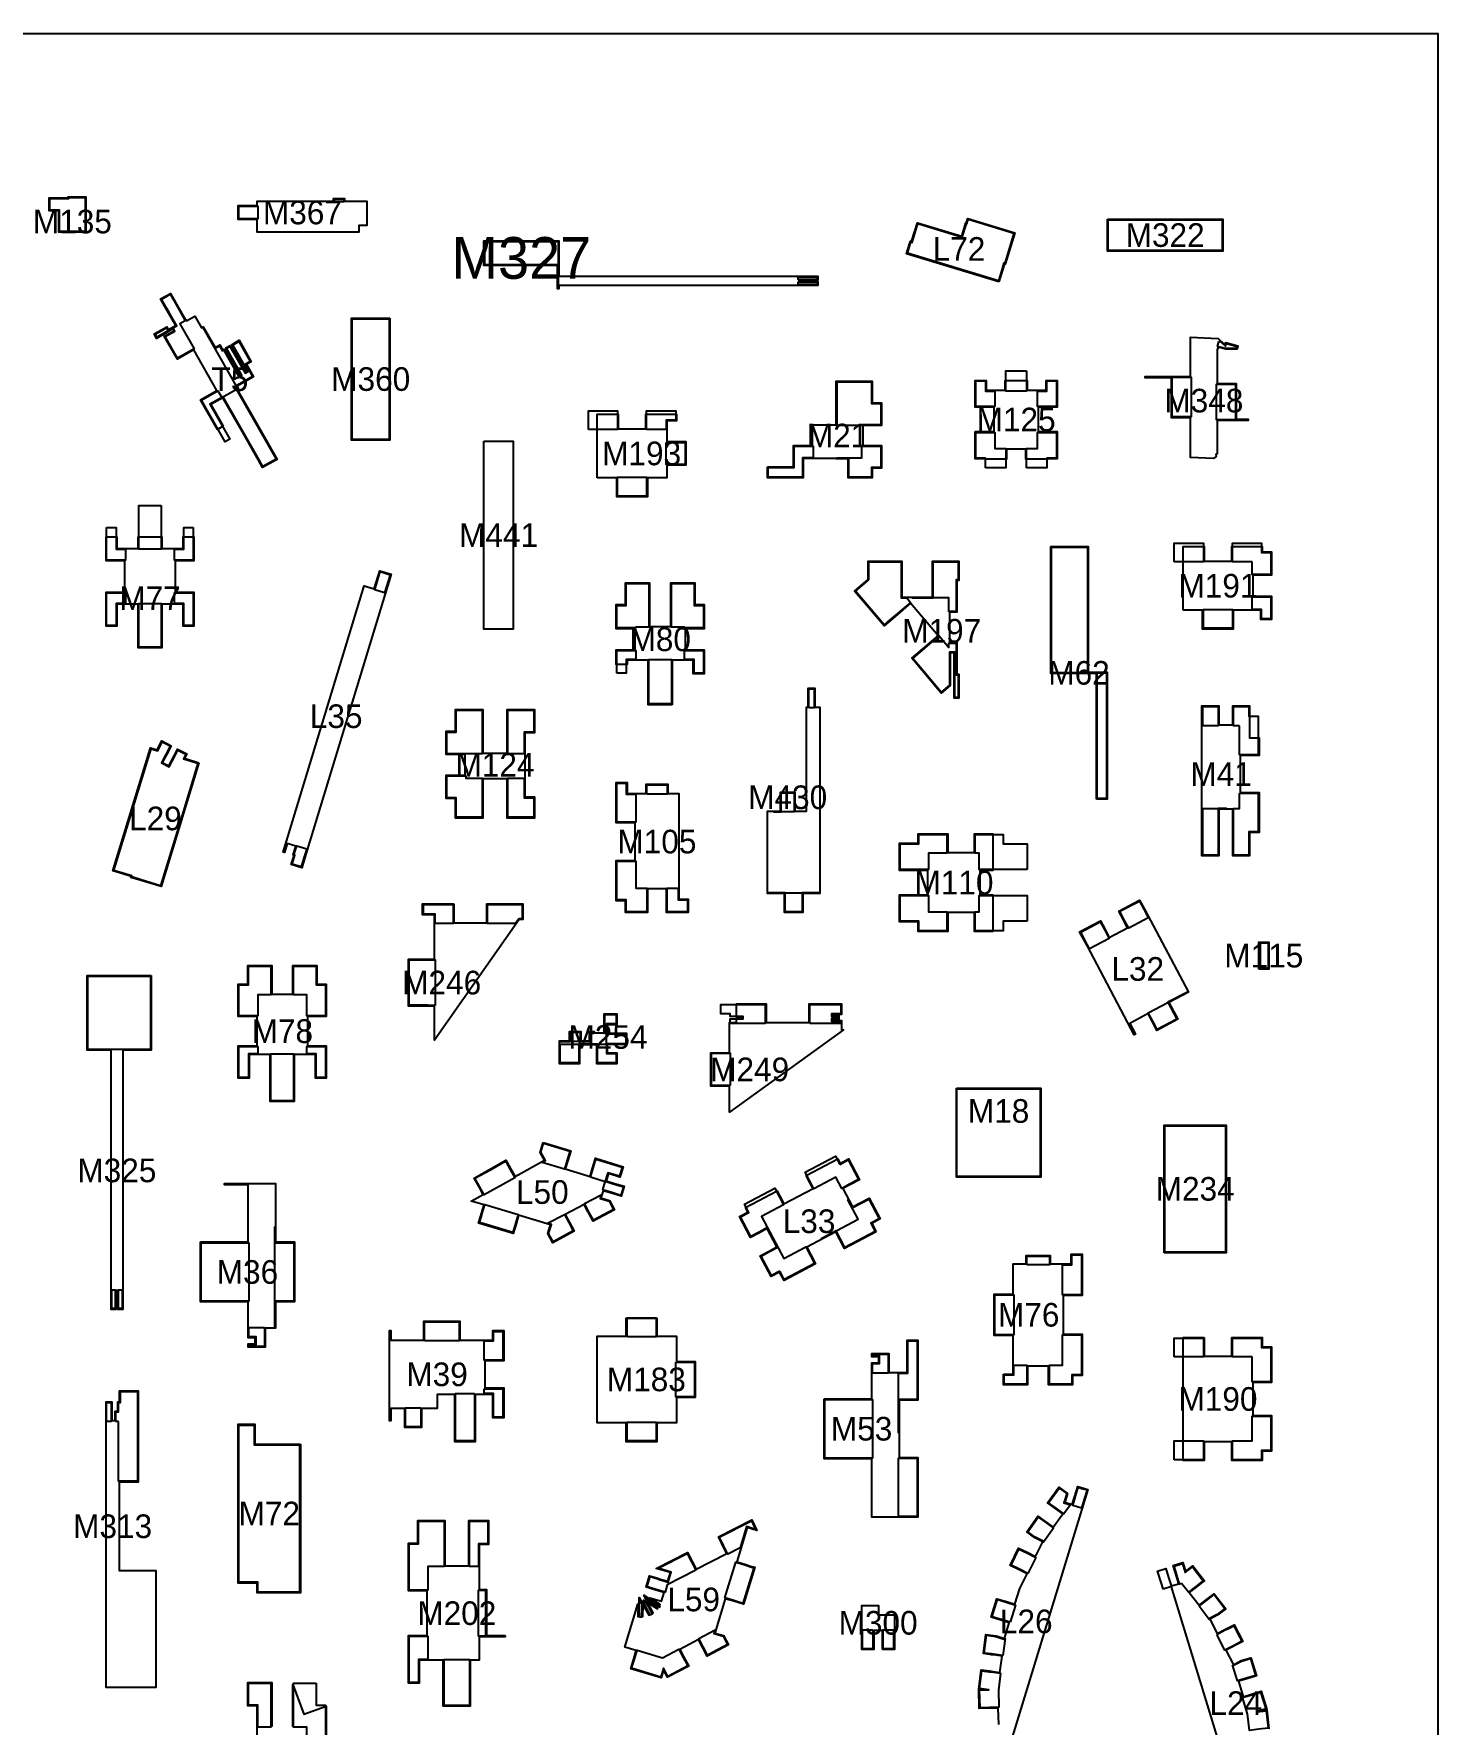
# Model space of a CAD drawing. Header units: millimetres. Extents: x 0 to 500, y 0 to 700.
# Drawn here: x 351.4 to 500, y 521.1 to 700 of the extents above; entities that cross this region are included whole.
import ezdxf
from ezdxf.enums import TextEntityAlignment as Align

# ---------------------------------------------------------------- set-up
doc = ezdxf.new("R2010")
doc.units = ezdxf.units.MM
for name, color, linetype in [('CORTE', 1, 'Continuous'), ('GRABADO', 5, 'Continuous'), ('HOJA', 8, 'Continuous')]:
    doc.layers.add(name, color=color, linetype=linetype)

msp = doc.modelspace()

# ---------------------------------------------------------------- linework, layer by layer
at = {"layer": 'CORTE'}
for points in [[(354, 681.27), (353, 681.27), (353, 682.64), (355, 682.64), (355, 682.75), (356.88, 682.75), (356.88, 679), (354, 679), (354, 681.27)], [(383.09, 682.28), (383.09, 682.58), (384.24, 682.58), (384.24, 682.28), (386.59, 682.28), (386.59, 679.73), (385.77, 679.73), (385.77, 679), (375, 679), (375, 680.34), (373, 680.34), (373, 681.84), (375, 681.84), (375, 682.28), (383.09, 682.28)], [(453.51, 673.74), (443.74, 676.72), (444.06, 677.75), (444.15, 678.05), (444.27, 678.02), (444.88, 680), (449.58, 678.57), (450.01, 679.99), (450.05, 679.97), (450.2, 680.47), (455.19, 678.95), (454.18, 675.63), (454.09, 675.66), (453.82, 674.77), (453.51, 673.74)], [(465, 680.39), (477.2, 680.39), (477.2, 677), (465, 677), (465, 680.39)], [(406.92, 677.08), (406.92, 677.08), (406.92, 674.36), (434.34, 674.36), (434.34, 673.93), (432.34, 673.93), (432.34, 673.8), (434.34, 673.8), (434.34, 673.38), (406.92, 673.38), (406.92, 673), (406.77, 673), (406.77, 675.49), (399, 675.49), (399, 678.09), (406.92, 678.09), (406.92, 677.08)], [(366.2, 668.57), (366.09, 668.76), (365.12, 668.21), (364.35, 667.77), (364.09, 668.23), (364.86, 668.67), (365.43, 668.99), (365.59, 668.69), (366.38, 669.13), (365.61, 670.47), (365.36, 670.91), (364.78, 671.94), (365.82, 672.53), (366.65, 671.06), (367.42, 669.73), (367.46, 669.75), (367.52, 669.63), (368.39, 670.13), (369.1, 668.89), (369.3, 669), (370.55, 666.81), (371.04, 667.09), (371.34, 666.57), (371.47, 666.64), (373.08, 663.81), (373.28, 663.92), (371.67, 666.75), (372.13, 667.02), (373.75, 664.19), (373.95, 664.3), (372.33, 667.13), (372.52, 667.24), (373.08, 667.56), (374.38, 665.29), (373.88, 665), (374.62, 663.7), (373.69, 663.17), (372.88, 662.71), (373.04, 662.44), (372.89, 662.36), (374.96, 658.72), (377.1, 654.96), (375.58, 654.09), (375.14, 654.87), (373.44, 657.86), (371.37, 661.49), (370.11, 660.77), (371.41, 658.47), (370.79, 658.12), (368.99, 661.27), (369.93, 661.8), (370.73, 662.26), (368.29, 666.55), (367.48, 666.09), (366.55, 665.56), (365.17, 667.99), (366.2, 668.57)], [(389.04, 669.92), (389.04, 657), (385, 657), (385, 669.92), (389.04, 669.92)], [(473.78, 663.73), (473.78, 667.89), (476.71, 667.75), (476.9, 667.58), (476.88, 667.5), (477.05, 667.45), (477.46, 667.08), (477.53, 667.32), (478.81, 666.98), (478.71, 666.61), (477.51, 666.61), (476.7, 666.82), (476.64, 666.61), (476.62, 666.61), (476.62, 666.52), (476.6, 666.44), (476.62, 666.43), (476.62, 662.99), (478.62, 662.99), (478.62, 659.23), (479.89, 659.23), (479.89, 659.08), (476.62, 659.08), (476.62, 655.53), (476.45, 655.48), (476.51, 655.27), (476.22, 655.05), (473.78, 655.17), (473.78, 659.37), (471.78, 659.37), (471.78, 663.58), (469, 663.58), (469, 663.73), (469.38, 663.73), (473.78, 663.73)], [(429, 654.17), (431.78, 654.17), (431.78, 656.43), (433.78, 656.43), (433.78, 658.63), (436.29, 658.63), (436.29, 663.25), (440.09, 663.25), (440.09, 660.94), (441.09, 660.94), (441.09, 658.54), (439.09, 658.54), (439.09, 656.43), (441.09, 656.43), (441.09, 654.02), (440.09, 654.02), (440.09, 653), (437.55, 653), (437.55, 655.02), (436.29, 655.02), (436.29, 655.04), (432.8, 655.04), (432.8, 653), (429, 653), (429, 654.17)], [(451, 657.9), (453, 657.9), (453, 660.47), (451, 660.47), (451, 663.31), (452.15, 663.31), (452.15, 662.27), (454.17, 662.27), (454.17, 663.31), (456.5, 663.31), (456.5, 662.27), (458.52, 662.27), (458.52, 663.31), (459.67, 663.31), (459.67, 660.47), (457.67, 660.47), (457.67, 657.9), (459.67, 657.9), (459.67, 655.02), (458.67, 655.02), (458.67, 655), (456.35, 655), (456.35, 656.04), (454.32, 656.04), (454.32, 655), (452, 655), (452, 655.02), (451, 655.02), (451, 657.9)], [(411, 653), (411, 659.74), (413.22, 659.74), (413.22, 658.18), (416.15, 658.18), (416.15, 659.74), (419.37, 659.74), (419.37, 659.03), (418.37, 659.03), (418.37, 656.84), (420.37, 656.84), (420.37, 654.34), (418.37, 654.34), (418.37, 653), (416.3, 653), (416.3, 651), (413.07, 651), (413.07, 653), (411, 653)], [(399, 656.88), (402.1, 656.88), (402.1, 637), (399, 637), (399, 656.88)], [(362.39, 639.62), (360.15, 639.62), (360.15, 637.31), (359, 637.31), (359, 640.92), (361, 640.92), (361, 644.23), (359, 644.23), (359, 646.78), (360.15, 646.78), (360.15, 645.53), (362.39, 645.53), (362.39, 646.78), (364.92, 646.78), (364.92, 645.53), (367.16, 645.53), (367.16, 646.78), (368.31, 646.78), (368.31, 644.23), (366.31, 644.23), (366.31, 640.92), (368.31, 640.92), (368.31, 637.31), (367.16, 637.31), (367.16, 639.62), (364.92, 639.62), (364.92, 635), (362.39, 635), (362.39, 639.62)], [(443.22, 642.28), (443.22, 642.28), (443.22, 640.38), (446.49, 640.38), (446.49, 642.21), (446.49, 644.19), (449.28, 644.19), (449.28, 642.13), (449.06, 642.13), (449.06, 638.79), (448.28, 638.79), (448.28, 635.59), (449.06, 635.59), (449.06, 632.24), (449.28, 632.24), (449.28, 629.69), (448.76, 629.69), (448.76, 634.5), (448.33, 634.5), (448.33, 631.02), (447.4, 630.23), (444.28, 633.91), (447.07, 636.28), (444.14, 639.73), (442.8, 638.59), (442.02, 637.92), (441.35, 637.36), (438.23, 641.03), (439.66, 642.24), (439.66, 644.19), (443.22, 644.19), (443.22, 642.28)], [(463.83, 619), (463.83, 632.29), (459, 632.29), (459, 645.74), (461.49, 645.74), (462.97, 645.74), (462.97, 632.44), (464.97, 632.44), (464.97, 619), (463.83, 619)], [(473, 639), (473, 645.74), (475.22, 645.74), (475.22, 644.18), (478.15, 644.18), (478.15, 645.74), (481.37, 645.74), (481.37, 645.18), (482.37, 645.18), (482.37, 642.69), (480.37, 642.69), (480.37, 640.49), (482.37, 640.49), (482.37, 638), (481.22, 638), (481.22, 639), (478.3, 639), (478.3, 637), (475.07, 637), (475.07, 639), (473, 639)], [(380.04, 612.84), (380.04, 612.84), (379.71, 611.74), (378.61, 612.08), (378.9, 613.04), (378.8, 613.07), (379.09, 614.02), (378.18, 614.3), (377.89, 613.34), (377.74, 613.39), (386.34, 641.58), (387.39, 641.26), (387.97, 643.17), (389.17, 642.8), (380.04, 612.84)], [(418.92, 629), (416.39, 629), (416.39, 633.71), (414.15, 633.71), (414.15, 633.26), (413, 633.26), (413, 634.8), (415, 634.8), (415, 637.04), (413, 637.04), (413, 639.59), (414, 639.59), (414, 641.9), (416.54, 641.9), (416.54, 637.27), (418.77, 637.27), (418.77, 641.9), (421.31, 641.9), (421.31, 639.59), (422.31, 639.59), (422.31, 637.04), (420.31, 637.04), (420.31, 634.8), (422.31, 634.8), (422.31, 632.26), (421.16, 632.26), (421.16, 633.71), (418.92, 633.71), (418.92, 629)], [(434.01, 629.68), (434.01, 628.75), (434.55, 628.75), (434.55, 609), (432.75, 609), (432.75, 608.08), (432.75, 607), (430.8, 607), (430.8, 608.08), (430.8, 609), (429, 609), (429, 617.74), (430.38, 617.74), (430.38, 618.67), (430.38, 619.74), (431.91, 619.74), (431.91, 618.67), (431.91, 617.74), (433.14, 617.74), (433.14, 628.75), (433.32, 628.75), (433.32, 629.68), (433.32, 630.75), (434.01, 630.75), (434.01, 629.68)], [(396, 619.08), (395, 619.08), (395, 621.54), (397, 621.54), (397, 623.71), (395, 623.71), (395, 626.18), (396, 626.18), (396, 628.49), (398.88, 628.49), (398.88, 623.87), (401.46, 623.87), (401.46, 628.49), (404.34, 628.49), (404.34, 626.03), (403.34, 626.03), (403.34, 619.23), (404.34, 619.23), (404.34, 617), (401.46, 617), (401.46, 621.15), (398.88, 621.15), (398.88, 617), (396, 617), (396, 619.08)], [(475, 616.85), (475, 616.85), (475, 628.87), (476.78, 628.87), (476.78, 626.85), (478.26, 626.85), (478.26, 628.87), (480.04, 628.87), (480.04, 625.5), (481.04, 625.5), (481.04, 623.63), (479.04, 623.63), (479.04, 619.7), (481.04, 619.7), (481.04, 615.47), (480.04, 615.47), (480.04, 613), (478.26, 613), (478.26, 615.47), (478.26, 615.47), (478.26, 617.94), (476.78, 617.94), (476.78, 615.54), (476.78, 613), (475, 613), (475, 616.85)], [(368.83, 622.86), (364.83, 609.74), (362.71, 610.39), (361.63, 610.72), (361.66, 610.82), (360.77, 611.09), (359.74, 611.4), (363.72, 624.43), (364.43, 624.22), (364.92, 625.16), (365.88, 624.66), (365.39, 623.7), (364.96, 622.88), (365.66, 622.52), (366.21, 623.59), (366.58, 624.3), (367.54, 623.8), (367.3, 623.33), (368.83, 622.86)], [(414, 608.25), (413, 608.25), (413, 612.52), (415, 612.52), (415, 616.5), (413, 616.5), (413, 620.77), (414.15, 620.77), (414.15, 619.61), (416.16, 619.61), (416.16, 620.59), (418.47, 620.59), (418.47, 619.61), (419.63, 619.61), (419.63, 608.4), (420.63, 608.4), (420.63, 607), (418.32, 607), (418.32, 609.51), (416.31, 609.51), (416.31, 607), (414, 607), (414, 608.25)], [(450.91, 607), (448.09, 607), (448.09, 605), (444.96, 605), (444.96, 606), (443, 606), (443, 608.88), (445.99, 608.88), (445.99, 611.46), (443, 611.46), (443, 614.34), (444.96, 614.34), (444.96, 615.34), (448.09, 615.34), (448.09, 613.34), (450.91, 613.34), (450.91, 615.34), (452.87, 615.34), (452.87, 611.46), (451.5, 611.46), (451.5, 608.88), (452.87, 608.88), (452.87, 605), (450.91, 605), (450.91, 607)], [(462.83, 603.51), (462.83, 603.51), (462.05, 604.97), (464.26, 606.13), (464.74, 605.22), (464.74, 605.22), (465.19, 604.36), (467.13, 605.39), (466.7, 606.21), (466.45, 606.67), (466.2, 607.16), (468.4, 608.32), (468.91, 607.37), (473.57, 598.56), (471.49, 597.47), (472.43, 595.7), (470.22, 594.53), (469.75, 595.42), (469.75, 595.42), (469.29, 596.3), (467.35, 595.27), (467.96, 594.12), (467.82, 594.05), (462.83, 603.51)], [(395.81, 607.92), (395.81, 605.92), (399.32, 605.92), (399.32, 607.92), (403.13, 607.92), (403.13, 606.27), (402.74, 606.27), (393.77, 593.49), (393.77, 597.08), (393, 597.08), (393, 597.1), (391, 597.1), (391, 602.07), (393.77, 602.07), (393.77, 606.77), (393.07, 606.77), (392.51, 606.77), (392.51, 607.92), (395.81, 607.92)], [(481, 601), (481, 603.88), (482.09, 603.88), (482.09, 601), (481, 601)], [(376.39, 591.96), (374.15, 591.96), (374.15, 589.48), (373, 589.48), (373, 592.89), (375, 592.89), (375, 596), (373, 596), (373, 599.42), (374, 599.42), (374, 601.38), (376.54, 601.38), (376.54, 598.37), (378.77, 598.37), (378.77, 601.38), (381.31, 601.38), (381.31, 599.42), (382.31, 599.42), (382.31, 596), (380.31, 596), (380.31, 592.89), (382.31, 592.89), (382.31, 589.48), (381.16, 589.48), (381.16, 591.96), (378.92, 591.96), (378.92, 587), (376.39, 587), (376.39, 591.96)], [(363.78, 600.34), (363.78, 592.42), (360.78, 592.42), (360.78, 566.65), (360.78, 566.65), (360.78, 565), (360.26, 565), (360.26, 567), (360.05, 567), (360.05, 565), (359.53, 565), (359.53, 592.42), (357, 592.42), (357, 600.34), (363.78, 600.34)], [(407, 592.65), (407, 592.65), (407, 593.42), (408.06, 593.42), (408.06, 594.42), (409.26, 594.42), (409.26, 594.35), (409.26, 593.42), (410.17, 593.42), (410.17, 594.42), (410.68, 594.42), (410.68, 594.28), (411.72, 594.28), (411.72, 596.28), (413.06, 596.28), (413.06, 595.13), (412.03, 595.13), (412.03, 594.24), (414.09, 594.24), (414.09, 593.04), (412.03, 593.04), (412.03, 592.15), (413.06, 592.15), (413.06, 591), (410.94, 591), (410.94, 592.08), (410.94, 593), (409.12, 593), (409.12, 592.08), (409.12, 591), (407, 591), (407, 592.65)], [(425, 588.62), (423, 588.62), (423, 592.17), (425, 592.17), (425, 595.35), (425.74, 595.35), (425.74, 595.83), (426.36, 595.83), (426.36, 595.94), (425.74, 595.94), (425.74, 597.35), (428.86, 597.35), (428.86, 595.35), (433.42, 595.35), (433.42, 597.35), (436.86, 597.35), (436.86, 596.2), (435.86, 596.2), (435.86, 596.09), (436.58, 596.09), (436.58, 595.68), (435.86, 595.68), (435.86, 595.57), (436.86, 595.57), (436.86, 594.57), (437.05, 594.57), (425, 585.87), (425, 588.62)], [(449, 588.4), (457.94, 588.4), (457.94, 583.59), (457.94, 583.59), (457.94, 579), (449, 579), (449, 588.4)], [(471, 571), (471, 584.51), (477.57, 584.51), (477.57, 571), (471, 571)], [(405.27, 582.68), (408.19, 581.79), (407.87, 580.76), (407.6, 579.88), (410.23, 579.08), (410.5, 579.96), (410.81, 580.99), (413.73, 580.1), (413.39, 579), (412.17, 579.38), (411.94, 578.61), (412.82, 578.34), (413.85, 578.03), (413.53, 576.97), (412.5, 577.29), (411.62, 577.56), (411.38, 576.79), (412.3, 576.51), (412.82, 575.54), (410.55, 574.33), (410.11, 575.17), (410.05, 575.28), (409.61, 576.1), (407.61, 575.03), (408.05, 574.21), (408.55, 573.27), (406.29, 572.06), (405.77, 573.03), (406.04, 573.95), (402.67, 574.96), (402.4, 574.07), (402.1, 573.04), (398.44, 574.13), (398.67, 574.9), (398.74, 575.16), (399.01, 576.05), (397.66, 576.45), (398.93, 577.16), (398.48, 577.97), (397.95, 578.9), (401.33, 580.79), (401.42, 580.62), (401.85, 579.85), (402.3, 579.05), (405.42, 580.79), (404.95, 581.62), (405.27, 582.68)], [(440.53, 573.22), (437.18, 571.45), (436.68, 572.4), (436.25, 573.22), (433.17, 571.59), (433.6, 570.77), (434.11, 569.82), (430.76, 568.05), (430.3, 568.94), (429.41, 568.47), (428.25, 570.68), (429.2, 571.18), (430.01, 571.61), (428.99, 573.55), (428.17, 573.12), (427.22, 572.62), (426.05, 574.82), (426.94, 575.29), (426.68, 575.78), (430.02, 577.55), (430.32, 576.99), (430.75, 576.17), (433.83, 577.8), (433.39, 578.62), (433.1, 579.17), (436.44, 580.94), (436.7, 580.45), (437.58, 580.92), (438.75, 578.71), (437.8, 578.21), (436.98, 577.78), (438.01, 575.84), (438.83, 576.27), (439.78, 576.77), (440.94, 574.57), (440.06, 574.1), (440.53, 573.22)], [(369, 572.14), (374.05, 572.14), (374.05, 578.18), (371.55, 578.18), (371.55, 578.33), (376.94, 578.33), (376.94, 572.14), (378.94, 572.14), (378.94, 565.79), (377.87, 565.79), (376.94, 565.79), (376.94, 563), (375.85, 563), (375.85, 561), (374.05, 561), (374.05, 561.35), (374.8, 561.35), (374.8, 562), (374.05, 562), (374.05, 565.79), (369, 565.79), (369, 572.14)], [(454, 558.15), (455, 558.15), (455, 562.24), (453, 562.24), (453, 566.62), (455, 566.62), (455, 569.81), (456.39, 569.81), (456.39, 570.72), (458.92, 570.72), (458.92, 569.81), (461.16, 569.81), (461.16, 570.86), (462.31, 570.86), (462.31, 566.47), (460.31, 566.47), (460.31, 562.39), (462.31, 562.39), (462.31, 558), (461.31, 558), (461.31, 557), (458.77, 557), (458.77, 559), (456.54, 559), (456.54, 557), (454, 557), (454, 558.15)], [(395.91, 556.01), (394.04, 556.01), (394.04, 554.52), (392.41, 554.52), (392.41, 552.49), (390.63, 552.49), (390.63, 554.52), (389.15, 554.52), (389.15, 553.21), (389, 553.21), (389, 562.75), (389.15, 562.75), (389.15, 561.74), (392.65, 561.74), (392.65, 563.75), (396.44, 563.75), (396.44, 561.74), (399.94, 561.74), (399.94, 562.75), (401.09, 562.75), (401.09, 559.57), (399.09, 559.57), (399.09, 556.69), (401.09, 556.69), (401.09, 553.51), (399.94, 553.51), (399.94, 556.01), (398.07, 556.01), (398.07, 551), (395.91, 551), (395.91, 556.01)], [(414.07, 553), (411, 553), (411, 562.17), (414.07, 562.17), (414.07, 564.06), (417.3, 564.06), (417.3, 562.17), (419.37, 562.17), (419.37, 559.5), (421.37, 559.5), (421.37, 555.67), (419.37, 555.67), (419.37, 553), (417.3, 553), (417.3, 551), (414.07, 551), (414.07, 553)], [(475.22, 562.04), (475.22, 560.04), (478.15, 560.04), (478.15, 562.04), (481.37, 562.04), (481.37, 561.04), (482.37, 561.04), (482.37, 557.26), (480.37, 557.26), (480.37, 553.78), (482.37, 553.78), (482.37, 550), (481.37, 550), (481.37, 549), (478.15, 549), (478.15, 551), (475.22, 551), (475.22, 549), (473, 549), (473, 562.04), (475.22, 562.04)], [(435, 555.54), (440.05, 555.54), (440.05, 559.33), (440.8, 559.33), (440.8, 559.98), (440.05, 559.98), (440.05, 560.33), (441.85, 560.33), (441.85, 558.33), (443.79, 558.33), (443.79, 561.73), (444.94, 561.73), (444.94, 555.39), (443.87, 555.39), (442.94, 555.39), (442.94, 549.34), (443.87, 549.34), (444.3, 549.34), (444.94, 549.34), (444.94, 543), (443.37, 543), (440.05, 543), (440.05, 549.19), (435, 549.19), (435, 555.54)], [(359, 553.58), (359, 553.58), (359, 555.23), (359.63, 555.23), (359.63, 553.23), (359.96, 553.23), (359.96, 554.23), (360.24, 554.23), (360.24, 555.23), (360.44, 555.23), (360.44, 556.39), (362.4, 556.39), (362.4, 546.73), (360.4, 546.73), (360.4, 537.37), (364.27, 537.37), (364.27, 525), (359, 525), (359, 553.58)], [(379.57, 550.75), (379.57, 535), (375, 535), (375, 536.04), (373, 536.04), (373, 552.84), (374.74, 552.84), (374.74, 550.75), (379.57, 550.75)], [(401.26, 530.48), (401.26, 530.33), (398.48, 530.33), (398.48, 527.89), (397.55, 527.89), (397.55, 523), (394.7, 523), (394.7, 527.89), (392.15, 527.89), (392.15, 525.44), (391, 525.44), (391, 530.48), (393, 530.48), (393, 535.22), (391, 535.22), (391, 540.26), (392, 540.26), (392, 542.65), (394.85, 542.65), (394.85, 537.87), (397.4, 537.87), (397.4, 542.65), (399.48, 542.65), (399.48, 540.11), (398.48, 540.11), (398.48, 535.37), (399.26, 535.37), (399.26, 530.48), (401.26, 530.48)], [(427.22, 537.84), (427.66, 537.71), (426.46, 533.79), (425.44, 534.11), (424.55, 534.38), (423.45, 530.75), (424.36, 530.47), (424.88, 529.49), (422.64, 528.3), (422.14, 529.25), (421.7, 530.06), (419.73, 529.01), (420.17, 528.2), (420.67, 527.25), (418.44, 526.06), (418.02, 526.85), (417.76, 525.99), (414.54, 526.97), (414.85, 528), (415.12, 528.89), (413.9, 529.26), (415.29, 533.82), (415.34, 533.81), (415.3, 532.51), (415.38, 532.51), (415.41, 533.44), (415.44, 534.5), (415.8, 533.84), (415.78, 533.42), (415.75, 532.5), (415.83, 532.5), (415.87, 533.7), (416.44, 532.64), (416.51, 532.67), (416.07, 533.49), (415.88, 533.85), (415.89, 534.23), (416.21, 534.03), (416.4, 533.67), (416.84, 532.85), (416.91, 532.89), (416.34, 533.95), (417.36, 533.31), (417.4, 533.38), (416.62, 533.87), (416.27, 534.09), (415.91, 534.75), (416.82, 534.19), (417.6, 533.7), (417.64, 533.76), (416.55, 534.45), (416.57, 534.49), (417.8, 534.12), (418.08, 535.03), (417.2, 535.3), (416.51, 535.51), (416.17, 535.61), (416.53, 536.81), (417.42, 536.54), (417.56, 536.5), (418.45, 536.23), (418.73, 537.14), (417.24, 537.59), (420.56, 539.28), (421.04, 538.32), (421.46, 537.49), (424.72, 539.15), (424.3, 539.97), (424.13, 540.31), (423.81, 540.93), (427.34, 542.72), (427.9, 541.6), (426.85, 541.92), (425.75, 538.29), (426.63, 538.02), (427.22, 537.84)], [(441.19, 529), (441.19, 531), (440.25, 531), (440.25, 529), (439, 529), (439, 530.58), (439, 533.67), (440.77, 533.67), (440.77, 532.67), (442.44, 532.67), (442.44, 529), (441.19, 529)]]:
    msp.add_lwpolyline(points, close=True, dxfattribs=at)
for points in [[(453.49, 521.07), (453.43, 522.81), (452.51, 522.78), (451.43, 522.75), (451.37, 524.79), (451.53, 524.8), (451.37, 524.82), (451.64, 526.84), (452.5, 526.73), (452.7, 526.7), (453.62, 526.58), (453.85, 528.3), (452.93, 528.43), (452.72, 528.45), (451.86, 528.57), (452.13, 530.59), (453.2, 530.45), (454.1, 530.18), (454.6, 531.84), (453.72, 532.11), (452.69, 532.43), (453.29, 534.38), (454.31, 534.07), (455.2, 533.8), (455.71, 535.46), (456.48, 537.02), (455.65, 537.43), (455.5, 537.5), (454.69, 537.91), (455.59, 539.74), (456.56, 539.26), (457.38, 538.85), (458.16, 540.41), (457.32, 540.83), (456.45, 541.46), (457.64, 543.11), (458.51, 542.49), (459.26, 541.95), (460.28, 543.36), (459.53, 543.9), (458.66, 544.53), (459.85, 546.18), (460.77, 545.53), (460.48, 544.59), (461.27, 544.35), (461.54, 545.23), (461.54, 545.24), (461.85, 546.26), (462.9, 545.94), (454.8, 519.38)], [(479.66, 509.74), (471.74, 535.73), (472.54, 535.97), (472.27, 536.86), (472.16, 537.22), (471.95, 537.89), (472.97, 538.2), (473.26, 537.27), (474.02, 537.86), (475.25, 536.27), (475.07, 536.13), (474.39, 535.61), (473.66, 535.05), (474.7, 533.69), (475.44, 534.26), (476.29, 534.91), (477.52, 533.32), (476.66, 532.66), (475.83, 532.23), (476.61, 530.71), (477.43, 531.13), (477.71, 531.27), (478.39, 531.63), (479.31, 529.84), (477.53, 528.92), (478.32, 527.4), (479.14, 527.83), (480.18, 528.14), (480.77, 526.22), (479.74, 525.91), (478.85, 525.64), (479.35, 524), (480.24, 524.27), (481.26, 524.58), (481.85, 522.66), (481.62, 522.59), (481.86, 522.62), (482.09, 520.62)], [(375, 518.18), (375, 523.04), (374, 523.04), (374, 525.5), (376.54, 525.5), (376.54, 520.87)], [(378.77, 520.87), (378.77, 525.3), (378.79, 525.31), (379.94, 522.15), (382.31, 523), (382.31, 518.03)]]:
    msp.add_lwpolyline(points, dxfattribs=at)
at = {"layer": 'GRABADO'}
for points in [[(354.07, 679.08), (354.07, 681.34), (353.07, 681.34), (353.07, 681.69), (353.07, 682.56), (355.07, 682.56), (355.07, 682.68), (356.81, 682.68), (356.81, 681.34), (356.81, 679.08), (354.07, 679.08)], [(373.07, 681.76), (374.07, 681.76), (375.07, 681.76), (375.07, 680.42), (374.07, 680.42), (373.07, 680.42), (373.07, 681.76)], [(383.17, 682.21), (383.17, 682.51), (384.17, 682.51), (384.17, 682.21), (383.17, 682.21)], [(451.52, 679.99), (455.09, 678.9), (454.13, 675.72), (454.04, 675.75), (453.75, 674.79), (453.46, 673.84), (443.84, 676.77), (444.13, 677.73), (444.2, 677.96), (444.32, 677.92), (444.93, 679.91), (449.63, 678.47), (450.06, 679.89), (450.1, 679.88), (450.25, 680.37), (451.52, 679.99)], [(465.07, 677.08), (465.07, 678.08), (465.07, 678.32), (465.07, 679.08), (465.07, 679.32), (465.07, 680.32), (477.13, 680.32), (477.13, 679.32), (477.13, 679.08), (477.13, 678.32), (477.13, 678.08), (477.13, 677.08), (465.07, 677.08)], [(406.84, 678.01), (406.84, 677.18), (406.84, 677), (406.84, 677), (406.84, 674.28), (406.84, 673.45), (406.84, 673.08), (406.84, 673.08), (406.84, 673.08), (406.84, 675.56), (399.08, 675.56), (399.08, 678.01), (406.84, 678.01)], [(432.26, 674.28), (432.76, 674.28), (433.26, 674.28), (434.26, 674.28), (434.26, 674.01), (433.26, 674.01), (432.26, 674.01), (432.26, 674.28)], [(433.26, 673.45), (432.76, 673.45), (432.26, 673.45), (432.26, 673.73), (433.26, 673.73), (434.26, 673.73), (434.26, 673.45), (433.26, 673.45)], [(365.35, 672.18), (365.79, 672.43), (366.59, 671.03), (367.39, 669.62), (366.81, 669.29), (368.32, 666.65), (367.45, 666.15), (366.58, 665.66), (365.27, 667.96), (366.3, 668.54), (366.12, 668.87), (365.09, 668.28), (364.38, 667.88), (364.19, 668.2), (364.9, 668.6), (365.4, 668.88), (365.57, 668.59), (366.48, 669.1), (365.68, 670.51), (365.43, 670.94), (364.88, 671.91), (365.35, 672.18)], [(386.57, 657.08), (386.07, 657.08), (385.07, 657.08), (385.07, 669.84), (386.07, 669.84), (386.96, 669.84), (387.07, 669.84), (387.96, 669.84), (388.96, 669.84), (388.96, 657.08), (387.96, 657.08), (387.46, 657.08), (387.07, 657.08), (386.96, 657.08), (386.57, 657.08)], [(372.11, 657.1), (371.62, 656.82), (369.1, 661.24), (369.97, 661.73), (370.83, 662.23), (371.25, 661.51), (372.94, 662.47), (369.27, 668.9), (370.52, 666.71), (371.02, 666.99), (371.32, 666.46), (371.44, 666.54), (373.05, 663.7), (373.39, 663.89), (371.77, 666.73), (372.11, 666.91), (373.72, 664.08), (374.05, 664.27), (372.44, 667.1), (372.56, 667.17), (373.05, 667.45), (374.27, 665.31), (373.78, 665.03), (373.78, 665.03), (374.52, 663.73), (373.65, 663.23), (372.78, 662.74), (372.94, 662.47), (372.79, 662.38), (374.89, 658.69), (377, 654.99), (375.61, 654.19), (375.2, 654.91), (373.5, 657.89), (371.39, 661.59), (370, 660.8), (372.11, 657.1), (372.11, 657.1), (372.11, 657.1)], [(476.79, 667.44), (477.01, 667.39), (477.5, 666.94), (477.58, 667.23), (478.72, 666.92), (478.66, 666.68), (477.52, 666.68), (476.65, 666.91), (476.79, 667.44)], [(456.42, 664.34), (456.42, 663.27), (456.42, 662.19), (454.25, 662.19), (454.25, 663.27), (454.25, 664.34), (456.42, 664.34)], [(440.01, 663.18), (440.01, 660.87), (441.01, 660.87), (441.01, 658.61), (440.01, 658.61), (439.01, 658.61), (439.01, 658.56), (436.37, 658.56), (436.37, 660.87), (436.37, 663.18), (440.01, 663.18)], [(451.07, 663.27), (452.07, 663.27), (452.07, 662.19), (453.07, 662.19), (453.07, 660.54), (452.07, 660.54), (451.07, 660.54), (451.07, 663.27)], [(459.59, 663.27), (459.59, 660.54), (458.59, 660.54), (457.59, 660.54), (457.59, 662.19), (458.59, 662.19), (458.59, 663.27), (459.59, 663.27)], [(471.86, 663.65), (473.86, 663.65), (473.86, 659.45), (471.86, 659.45), (471.86, 663.65)], [(478.54, 659.15), (476.54, 659.15), (476.54, 662.92), (478.54, 662.92), (478.54, 659.15)], [(410.07, 658.11), (410.07, 658.61), (410.07, 659.11), (410.07, 660.11), (413.15, 660.11), (413.15, 659.11), (413.15, 658.11), (410.07, 658.11)], [(416.22, 658.11), (416.22, 659.11), (416.22, 660.11), (419.3, 660.11), (419.3, 659.11), (418.3, 659.11), (418.3, 658.11), (416.22, 658.11)], [(418.3, 656.76), (419.3, 656.76), (420.3, 656.76), (420.3, 654.42), (419.3, 654.42), (418.3, 654.42), (418.3, 656.76)], [(452.07, 654.08), (452.07, 655.1), (451.07, 655.1), (451.07, 657.82), (452.07, 657.82), (453.07, 657.82), (453.07, 656.12), (454.25, 656.12), (454.25, 655.1), (454.25, 654.08), (452.07, 654.08)], [(456.42, 654.08), (456.42, 655.1), (456.42, 656.12), (457.59, 656.12), (457.59, 657.82), (458.59, 657.82), (459.59, 657.82), (459.59, 655.1), (458.59, 655.1), (458.59, 654.08), (456.42, 654.08)], [(429.07, 653.08), (429.07, 654.09), (431.85, 654.09), (431.85, 655.11), (431.85, 656.35), (433.85, 656.35), (433.85, 655.11), (432.72, 655.11), (432.72, 654.09), (432.72, 653.08), (429.07, 653.08)], [(437.63, 653.08), (437.63, 655.09), (436.37, 655.09), (436.37, 655.11), (439.01, 655.11), (439.01, 656.35), (440.01, 656.35), (441.01, 656.35), (441.01, 654.09), (440.01, 654.09), (440.01, 653.09), (440.01, 653.08), (437.63, 653.08)], [(413.15, 651.08), (413.15, 652.08), (413.15, 653.08), (416.22, 653.08), (416.22, 652.08), (416.22, 651.08), (413.15, 651.08)], [(364.85, 650.07), (364.85, 647.76), (364.85, 645.45), (362.46, 645.45), (362.46, 647.76), (362.46, 650.07), (364.85, 650.07)], [(359.07, 647.76), (360.07, 647.76), (360.07, 645.45), (361.07, 645.45), (361.07, 644.3), (360.07, 644.3), (359.07, 644.3), (359.07, 647.76)], [(368.24, 647.76), (368.24, 644.3), (367.24, 644.3), (366.24, 644.3), (366.24, 645.45), (367.24, 645.45), (367.24, 647.76), (368.24, 647.76)], [(472.07, 644.11), (472.07, 644.61), (472.07, 645.11), (472.07, 646.11), (475.15, 646.11), (475.15, 645.11), (475.15, 644.11), (472.07, 644.11)], [(480.3, 644.11), (478.22, 644.11), (478.22, 645.11), (478.22, 646.11), (481.3, 646.11), (481.3, 645.11), (482.3, 645.11), (482.3, 642.76), (481.3, 642.76), (480.3, 642.76), (480.3, 644.11)], [(439.73, 642.21), (439.73, 644.12), (443.15, 644.12), (443.15, 642.21), (443.15, 642.21), (443.15, 640.3), (443.75, 640.3), (444.15, 639.83), (442.76, 638.65), (441.97, 637.98), (441.36, 637.46), (438.33, 641.02), (439.73, 642.21)], [(446.56, 644.12), (449.21, 644.12), (449.21, 642.21), (448.98, 642.21), (448.98, 638.86), (448.21, 638.86), (448.21, 640.3), (444.33, 640.3), (446.56, 640.3), (446.56, 642.21), (446.56, 644.12), (446.56, 644.12)], [(464.89, 619.08), (463.9, 619.08), (463.9, 632.37), (461.49, 632.37), (459.07, 632.37), (459.07, 645.66), (461.49, 645.66), (462.89, 645.66), (462.89, 632.37), (463.89, 632.37), (464.89, 632.37), (464.89, 619.08)], [(389.08, 642.75), (388.49, 640.84), (387.44, 641.16), (388.02, 643.08), (389.08, 642.75)], [(359.07, 637.39), (359.07, 640.85), (360.07, 640.85), (361.07, 640.85), (361.07, 639.7), (360.07, 639.7), (360.07, 637.39), (359.07, 637.39)], [(368.24, 637.39), (367.24, 637.39), (367.24, 639.7), (366.24, 639.7), (366.24, 640.85), (367.24, 640.85), (368.24, 640.85), (368.24, 637.39)], [(413.07, 639.51), (414.07, 639.51), (414.07, 641.82), (416.46, 641.82), (416.46, 639.51), (416.46, 637.2), (415.07, 637.2), (415.07, 637.12), (414.07, 637.12), (413.07, 637.12), (413.07, 639.51)], [(421.24, 641.82), (421.24, 639.51), (422.24, 639.51), (422.24, 637.12), (421.24, 637.12), (420.24, 637.12), (420.24, 637.2), (418.85, 637.2), (418.85, 639.51), (418.85, 641.82), (421.24, 641.82)], [(362.46, 635.08), (362.46, 637.39), (362.46, 639.7), (364.85, 639.7), (364.85, 637.39), (364.85, 635.08), (362.46, 635.08)], [(475.15, 637.08), (475.15, 638.08), (475.15, 639.08), (478.22, 639.08), (478.22, 638.08), (478.22, 637.08), (475.15, 637.08)], [(480.3, 640.42), (481.3, 640.42), (482.3, 640.42), (482.3, 638.08), (481.3, 638.08), (481.3, 639.08), (480.3, 639.08), (480.3, 640.42)], [(448.83, 629.76), (448.83, 631.54), (448.83, 634.57), (448.26, 634.57), (448.26, 631.05), (447.41, 630.33), (444.38, 633.9), (447.18, 636.27), (448.21, 635.05), (448.21, 635.51), (448.98, 635.51), (448.98, 632.17), (449.21, 632.17), (449.21, 629.76), (448.83, 629.76)], [(413.07, 632.34), (413.07, 634.73), (414.07, 634.73), (415.07, 634.73), (415.07, 633.78), (414.07, 633.78), (414.07, 633.37), (414.07, 633.34), (414.07, 632.34), (413.07, 632.34)], [(416.46, 629.08), (416.46, 631.34), (416.46, 631.34), (416.46, 632.34), (416.46, 633.34), (416.46, 633.37), (416.46, 633.78), (418.85, 633.78), (418.85, 633.37), (418.85, 633.34), (418.85, 632.34), (418.85, 631.34), (418.85, 631.34), (418.85, 629.08), (416.46, 629.08)], [(422.24, 632.34), (421.24, 632.34), (421.24, 633.34), (421.24, 633.37), (421.24, 633.78), (420.24, 633.78), (420.24, 634.73), (421.24, 634.73), (422.24, 634.73), (422.24, 632.34)], [(433.39, 628.68), (433.39, 629.68), (433.39, 630.68), (433.94, 630.68), (433.94, 629.68), (433.94, 628.68), (433.39, 628.68)], [(395.07, 626.1), (396.07, 626.1), (396.07, 628.42), (398.81, 628.42), (398.81, 626.1), (398.81, 623.79), (397.07, 623.79), (397.07, 623.79), (396.07, 623.79), (395.07, 623.79), (395.07, 626.1)], [(404.27, 628.42), (404.27, 626.1), (403.27, 626.1), (403.27, 623.79), (401.54, 623.79), (401.54, 626.1), (401.54, 628.42), (404.27, 628.42)], [(475.08, 626.77), (475.08, 627.28), (475.08, 627.78), (475.08, 628.79), (476.7, 628.79), (476.7, 627.78), (476.7, 626.77), (475.08, 626.77)], [(478.96, 626.77), (478.33, 626.77), (478.33, 627.78), (478.33, 628.79), (479.96, 628.79), (479.96, 627.78), (480.96, 627.78), (480.96, 623.7), (479.96, 623.7), (478.96, 623.7), (478.96, 626.77)], [(365.78, 624.63), (365.32, 623.74), (364.86, 622.85), (365.69, 622.42), (366.28, 623.56), (366.61, 624.19), (367.44, 623.76), (367.19, 623.28), (367.19, 623.28), (367.19, 623.28), (368.73, 622.81), (367.06, 617.32), (364.78, 609.84), (362.73, 610.46), (361.72, 610.77), (361.75, 610.87), (360.79, 611.16), (359.84, 611.45), (363.77, 624.34), (364.47, 624.13), (364.47, 624.13), (364.95, 625.06), (365.78, 624.63)], [(396.07, 617.08), (396.07, 619.15), (395.07, 619.15), (395.07, 621.47), (396.07, 621.47), (397.07, 621.47), (397.07, 621.23), (398.81, 621.23), (398.81, 619.15), (398.81, 617.08), (396.07, 617.08)], [(401.54, 617.08), (401.54, 619.15), (401.54, 621.23), (403.27, 621.23), (403.27, 619.15), (404.27, 619.15), (404.27, 617.08), (401.54, 617.08)], [(413.07, 620.69), (414.07, 620.69), (414.07, 619.53), (415.07, 619.53), (415.07, 616.57), (414.07, 616.57), (413.07, 616.57), (413.07, 620.69)], [(416.23, 619.53), (416.23, 620.52), (418.39, 620.52), (418.39, 619.53), (416.23, 619.53)], [(429.66, 617.67), (430.46, 617.67), (430.46, 618.67), (430.46, 619.67), (431.15, 619.67), (431.84, 619.67), (431.84, 618.67), (431.84, 617.67), (429.66, 617.67)], [(478.96, 619.62), (479.96, 619.62), (480.96, 619.62), (480.96, 615.54), (479.96, 615.54), (479.96, 613.08), (478.33, 613.08), (478.33, 615.54), (478.33, 615.54), (478.33, 618.01), (478.96, 618.01), (478.96, 619.62)], [(475.08, 613.08), (475.08, 616.78), (475.08, 616.78), (475.08, 618.01), (477.58, 618.01), (476.7, 618.01), (476.7, 615.54), (476.7, 615.54), (476.7, 613.08), (475.08, 613.08)], [(378.13, 614.39), (377.84, 613.44), (377.84, 613.44), (378.13, 614.39), (378.13, 614.39)], [(380.24, 613.75), (379.95, 612.79), (379.95, 612.79), (379.66, 611.84), (378.7, 612.13), (378.99, 613.09), (378.89, 613.12), (379.18, 614.07), (380.24, 613.75)], [(443.07, 614.27), (444.01, 614.27), (445.04, 614.27), (445.04, 615.27), (448.01, 615.27), (448.01, 614.27), (448.01, 613.27), (446.07, 613.27), (446.07, 611.54), (445.13, 611.54), (445.04, 611.54), (444.01, 611.54), (443.07, 611.54), (443.07, 614.27)], [(456.48, 611.54), (453.95, 611.54), (451.43, 611.54), (451.43, 613.27), (450.98, 613.27), (450.98, 614.27), (450.98, 615.27), (453.95, 615.27), (453.95, 614.27), (456.48, 614.27), (456.48, 611.54)], [(414.07, 607.07), (414.07, 608.33), (413.07, 608.33), (413.07, 612.45), (414.07, 612.45), (415.07, 612.45), (415.07, 609.58), (416.23, 609.58), (416.23, 608.33), (416.23, 607.07), (414.07, 607.07)], [(420.55, 607.07), (418.39, 607.07), (418.39, 608.33), (418.39, 609.58), (419.55, 609.58), (419.55, 608.33), (420.55, 608.33), (420.55, 607.07)], [(430.88, 607.07), (430.88, 608.08), (430.88, 609.08), (429.12, 609.08), (434.48, 609.08), (432.68, 609.08), (432.68, 608.08), (432.68, 607.07), (430.88, 607.07)], [(445.04, 605.07), (445.04, 606.07), (444.01, 606.07), (443.07, 606.07), (443.07, 608.81), (444.01, 608.81), (445.04, 608.81), (445.13, 608.81), (446.07, 608.81), (446.07, 607.07), (448.01, 607.07), (448.01, 606.07), (448.01, 605.07), (445.04, 605.07)], [(456.48, 606.07), (453.95, 606.07), (453.95, 605.07), (450.98, 605.07), (450.98, 606.07), (450.98, 607.07), (451.43, 607.07), (451.43, 608.81), (453.95, 608.81), (456.48, 608.81), (456.48, 606.07)], [(395.73, 607.84), (395.73, 606.84), (395.73, 605.84), (393.85, 605.84), (393.85, 606.84), (393.07, 606.84), (393.07, 606.84), (392.59, 606.84), (392.59, 607.84), (392.85, 607.84), (395.73, 607.84)], [(403.05, 607.84), (403.05, 606.84), (403.05, 606.34), (402.7, 606.34), (402.35, 605.84), (399.39, 605.84), (399.39, 606.84), (399.39, 607.84), (403.05, 607.84)], [(469.31, 606.45), (467.24, 605.36), (466.77, 606.24), (466.52, 606.71), (466.3, 607.13), (468.37, 608.22), (468.84, 607.34), (468.84, 607.34), (469.31, 606.45)], [(463.09, 603.17), (462.86, 603.61), (462.86, 603.61), (462.16, 604.93), (464.23, 606.03), (464.7, 605.15), (464.7, 605.15), (465.16, 604.26), (463.09, 603.17)], [(482.01, 601.07), (481.07, 601.07), (481.07, 603.81), (482.01, 603.81), (482.01, 601.07)], [(373.07, 599.34), (374.07, 599.34), (374.07, 600.39), (374.07, 601.31), (376.46, 601.31), (376.46, 600.39), (376.46, 599.34), (376.46, 599.21), (376.46, 598.29), (375.07, 598.29), (375.07, 596.08), (374.07, 596.08), (373.07, 596.08), (373.07, 599.34)], [(381.24, 601.31), (381.24, 600.39), (381.24, 599.34), (382.24, 599.34), (382.24, 596.08), (381.24, 596.08), (380.24, 596.08), (380.24, 598.29), (378.85, 598.29), (378.85, 599.21), (378.85, 599.34), (378.85, 600.39), (378.85, 601.31), (381.24, 601.31)], [(393.85, 597.15), (393.07, 597.15), (393.07, 597.18), (391.85, 597.18), (391.07, 597.18), (391.07, 602), (393.85, 602), (393.85, 597.15)], [(357.07, 592.49), (357.07, 600.26), (358.87, 600.26), (359.49, 600.26), (359.61, 600.26), (360.7, 600.26), (360.87, 600.26), (362.14, 600.26), (363.7, 600.26), (363.7, 592.49), (362.14, 592.49), (360.87, 592.49), (360.7, 592.49), (359.61, 592.49), (359.49, 592.49), (358.87, 592.49), (357.07, 592.49)], [(470.25, 594.63), (469.79, 595.52), (469.79, 595.52), (469.32, 596.4), (473.46, 598.59), (471.39, 597.5), (472.33, 595.73), (470.25, 594.63)], [(412.99, 596.21), (412.99, 595.21), (412.99, 595.21), (411.96, 595.21), (411.96, 594.21), (411.8, 594.21), (411.8, 596.21), (412.99, 596.21)], [(425.07, 595.27), (425.07, 595.5), (425.07, 595.5), (425.07, 595.76), (426.44, 595.76), (426.44, 596.01), (425.07, 596.01), (425.07, 596.27), (424.08, 596.27), (424.08, 597.27), (428.78, 597.27), (428.78, 596.27), (428.78, 595.27), (425.07, 595.27)], [(433.49, 595.27), (433.49, 596.27), (433.49, 597.27), (436.78, 597.27), (436.78, 596.27), (435.78, 596.27), (435.78, 596.27), (435.78, 596.01), (435.78, 596.01), (436.5, 596.01), (436.5, 595.76), (435.78, 595.76), (435.78, 595.76), (435.78, 595.5), (435.78, 595.5), (436.78, 595.5), (436.78, 595.27), (433.49, 595.27)], [(407.08, 593.35), (407.08, 593.35), (408.13, 593.35), (408.13, 594.35), (409.19, 594.35), (409.19, 594.35), (409.19, 593.35), (410.25, 593.35), (407.08, 593.35)], [(411.02, 591.08), (411.02, 592.08), (411.02, 593.08), (409.05, 593.08), (409.05, 592.08), (409.05, 591.08), (407.08, 591.08), (407.08, 592.58), (407.08, 592.58), (407.08, 593.08), (411.96, 593.08), (411.96, 594.16), (414.02, 594.16), (414.02, 593.12), (411.96, 593.12), (411.96, 592.08), (412.99, 592.08), (412.99, 591.08), (411.02, 591.08)], [(410.25, 594.21), (410.25, 594.35), (410.61, 594.35), (410.61, 594.21), (410.25, 594.21)], [(373.07, 589.55), (373.07, 592.82), (374.07, 592.82), (375.07, 592.82), (375.07, 592.03), (374.07, 592.03), (374.07, 589.55), (373.07, 589.55)], [(382.24, 589.55), (381.24, 589.55), (381.24, 592.03), (380.24, 592.03), (380.24, 592.82), (381.24, 592.82), (382.24, 592.82), (382.24, 589.55)], [(376.46, 587.08), (376.46, 589.55), (376.46, 592.03), (378.85, 592.03), (378.85, 589.55), (378.85, 587.08), (376.46, 587.08)], [(425.07, 588.7), (423.08, 588.7), (423.08, 592.1), (425.07, 592.1), (425.07, 588.7)], [(449.07, 582.52), (449.07, 583.52), (449.07, 584.25), (449.07, 584.72), (449.07, 585.92), (449.07, 585.97), (449.07, 588.33), (457.87, 588.33), (457.87, 585.92), (457.87, 583.52), (457.87, 583.52), (457.87, 582.52), (457.87, 579.08), (449.07, 579.08), (449.07, 582.52)], [(477.49, 571.07), (476.49, 571.07), (475.9, 571.07), (475.49, 571.07), (473.49, 571.07), (471.07, 571.07), (471.07, 584.44), (473.49, 584.44), (475.49, 584.44), (475.9, 584.44), (476.49, 584.44), (477.49, 584.44), (477.49, 571.07)], [(405.32, 582.59), (408.09, 581.74), (407.8, 580.79), (407.51, 579.83), (405.15, 580.55), (405.52, 580.76), (405.03, 581.63), (405.32, 582.59)], [(399.68, 579.78), (401.3, 580.69), (401.36, 580.58), (401.79, 579.82), (402.27, 578.94), (399.03, 577.13), (398.54, 578), (398.05, 578.88), (399.68, 579.78)], [(413.64, 580.05), (413.34, 579.1), (412.12, 579.47), (411.84, 578.56), (412.8, 578.27), (413.76, 577.98), (413.62, 577.52), (413.48, 577.07), (412.52, 577.36), (411.57, 577.65), (411.83, 578.51), (410.28, 578.98), (410.57, 579.94), (410.86, 580.9), (413.64, 580.05)], [(436.67, 580.35), (437.55, 580.82), (438.65, 578.74), (437.76, 578.28), (436.88, 577.81), (436.25, 579), (433.93, 577.77), (433.46, 578.65), (432.99, 579.54), (436.2, 581.23), (436.67, 580.35)], [(399.01, 574.04), (398.53, 574.18), (398.74, 574.88), (398.82, 575.14), (399.1, 576.1), (402.62, 575.05), (402.33, 574.09), (402.05, 573.13), (399.01, 574.04)], [(412.72, 575.57), (410.58, 574.43), (410.17, 575.2), (410.11, 575.31), (409.64, 576.2), (411.41, 577.14), (411.29, 576.74), (412.25, 576.45), (412.72, 575.57)], [(430.33, 569.04), (429.44, 568.57), (428.35, 570.64), (429.23, 571.11), (430.12, 571.58), (429.02, 573.65), (428.14, 573.18), (427.25, 572.72), (426.16, 574.79), (427.04, 575.26), (427.04, 575.26), (426.57, 576.14), (429.78, 577.84), (430.25, 576.95), (430.72, 576.07), (428.39, 574.84), (430.74, 570.39), (433.07, 571.62), (433.54, 570.74), (434, 569.85), (430.79, 568.16), (430.33, 569.04)], [(440.84, 574.6), (439.96, 574.13), (440.42, 573.25), (437.21, 571.55), (436.75, 572.43), (436.28, 573.32), (434.68, 572.47), (438.61, 574.55), (437.52, 576.59), (437.98, 575.74), (438.86, 576.2), (439.74, 576.67), (440.84, 574.6)], [(406.32, 572.16), (405.85, 573.04), (406.14, 574), (405.74, 574.12), (407.51, 575.06), (407.98, 574.18), (408.45, 573.3), (406.32, 572.16)], [(376.87, 573.78), (376.87, 572.06), (378.87, 572.06), (378.87, 568.96), (378.87, 565.87), (377.87, 565.87), (376.87, 565.87), (376.87, 563.08), (376.87, 573.78)], [(369.07, 572.06), (371.6, 572.06), (374.13, 572.06), (374.13, 565.87), (371.6, 565.87), (369.07, 565.87), (369.07, 572.06)], [(462.24, 570.78), (462.24, 566.55), (461.24, 566.55), (460.24, 566.55), (460.24, 569.73), (461.24, 569.73), (461.24, 570.78), (462.24, 570.78)], [(456.46, 569.73), (456.46, 570.65), (458.85, 570.65), (458.85, 569.73), (456.46, 569.73)], [(359.61, 566.08), (359.61, 566.58), (359.61, 567.08), (359.97, 567.08), (359.97, 566.08), (359.97, 565.08), (359.61, 565.08), (359.61, 566.08)], [(360.7, 567.08), (360.7, 566.58), (360.7, 566.58), (360.7, 565.08), (360.34, 565.08), (360.34, 566.08), (360.34, 567.08), (360.7, 567.08)], [(453.07, 566.55), (454.07, 566.55), (455.07, 566.55), (455.07, 562.31), (454.07, 562.31), (453.07, 562.31), (453.07, 566.55)], [(392.72, 561.67), (392.72, 562.67), (392.72, 563.68), (396.37, 563.68), (396.37, 562.67), (396.37, 561.67), (392.72, 561.67)], [(414.15, 562.1), (414.15, 563.1), (414.15, 564.1), (417.22, 564.1), (417.22, 563.1), (417.22, 562.1), (414.15, 562.1)], [(375.78, 563.08), (375.78, 561.08), (374.88, 561.08), (374.13, 561.08), (374.13, 561.27), (374.88, 561.27), (374.88, 562.08), (374.13, 562.08), (374.13, 563.08), (375.78, 563.08)], [(399.01, 561.67), (400.01, 561.67), (400.01, 562.67), (401.01, 562.67), (401.01, 559.64), (400.01, 559.64), (399.01, 559.64), (399.01, 561.67)], [(458.85, 557.08), (458.85, 558.08), (458.85, 559.08), (460.24, 559.08), (460.24, 562.31), (461.24, 562.31), (462.24, 562.31), (462.24, 558.08), (461.24, 558.08), (461.24, 557.08), (458.85, 557.08)], [(472.07, 559.97), (472.07, 560.47), (472.07, 560.97), (472.07, 561.97), (475.15, 561.97), (475.15, 560.97), (475.15, 559.97), (472.07, 559.97)], [(480.3, 559.97), (478.22, 559.97), (478.22, 560.97), (478.22, 561.97), (481.3, 561.97), (481.3, 560.97), (482.3, 560.97), (482.3, 557.34), (481.3, 557.34), (480.3, 557.34), (480.3, 559.97)], [(440.13, 558.26), (440.13, 559.26), (440.88, 559.26), (440.88, 560.06), (440.13, 560.06), (440.13, 560.26), (440.88, 560.26), (441.78, 560.26), (441.78, 558.26), (440.13, 558.26)], [(444.87, 561.66), (444.87, 555.46), (443.87, 555.46), (442.87, 555.46), (442.87, 551.93), (442.87, 558.26), (443.87, 558.26), (443.87, 560.66), (443.87, 561.66), (444.87, 561.66)], [(419.3, 559.42), (420.3, 559.42), (421.3, 559.42), (421.3, 555.75), (420.3, 555.75), (419.3, 555.75), (419.3, 559.42)], [(454.07, 557.08), (454.07, 558.08), (455.07, 558.08), (455.07, 559.08), (456.46, 559.08), (456.46, 558.08), (456.46, 557.08), (454.07, 557.08)], [(399.01, 556.61), (400.01, 556.61), (401.01, 556.61), (401.01, 553.58), (400.01, 553.58), (400.01, 556.09), (399.01, 556.09), (399.01, 556.61)], [(359.07, 553.15), (359.07, 553.65), (359.07, 553.65), (359.07, 555.15), (359.56, 555.15), (359.56, 554.15), (359.56, 553.15), (359.07, 553.15)], [(360.33, 553.15), (360.04, 553.15), (360.04, 554.15), (360.32, 554.15), (360.32, 555.15), (360.33, 555.15), (360.52, 555.15), (360.52, 556.32), (361.33, 556.32), (362.33, 556.32), (362.33, 546.81), (361.33, 546.81), (360.33, 546.81), (360.33, 553.15)], [(392.33, 554.59), (392.33, 553.58), (392.33, 552.57), (390.7, 552.57), (390.7, 553.58), (390.7, 554.59), (392.33, 554.59)], [(398, 556.09), (398, 553.58), (398, 551.08), (395.98, 551.08), (395.98, 553.58), (395.98, 556.09), (398, 556.09)], [(435.08, 555.46), (437.6, 555.46), (440.13, 555.46), (440.13, 549.27), (437.6, 549.27), (435.08, 549.27), (435.08, 555.46)], [(414.15, 551.08), (414.15, 552.08), (414.15, 553.08), (417.22, 553.08), (417.22, 552.08), (417.22, 551.08), (414.15, 551.08)], [(478.22, 549.08), (478.22, 550.08), (478.22, 551.08), (480.3, 551.08), (480.3, 553.71), (481.3, 553.71), (482.3, 553.71), (482.3, 550.08), (481.3, 550.08), (481.3, 549.08), (478.22, 549.08)], [(379.49, 535.08), (377.08, 535.08), (375.07, 535.08), (375.07, 536.12), (374.07, 536.12), (373.07, 536.12), (373.07, 552.76), (374.07, 552.76), (374.67, 552.76), (374.67, 550.68), (377.08, 550.68), (379.49, 550.68), (379.49, 535.08)], [(472.07, 549.08), (472.07, 550.08), (472.07, 550.58), (472.07, 551.08), (475.15, 551.08), (475.15, 550.08), (475.15, 549.08), (472.07, 549.08)], [(443.37, 543.07), (443.37, 543.07), (442.87, 543.07), (442.87, 549.27), (443.87, 549.27), (444.3, 549.27), (444.87, 549.27), (444.87, 543.07), (443.37, 543.07)], [(459.87, 546.08), (460.68, 545.5), (460.39, 544.54), (461.07, 544.33), (460.38, 543.38), (459.57, 543.96), (458.76, 544.54), (459.87, 546.08)], [(462.25, 546.06), (462.83, 545.89), (462.54, 544.93), (462.25, 543.97), (461.32, 544.26), (461.61, 545.21), (461.61, 545.22), (461.9, 546.17), (462.25, 546.06)], [(394.78, 542.57), (394.78, 540.18), (394.78, 537.8), (393.07, 537.8), (393.07, 535.3), (392.07, 535.3), (391.07, 535.3), (391.07, 540.18), (392.07, 540.18), (392.07, 542.57), (394.78, 542.57)], [(399.41, 542.57), (399.41, 540.18), (398.41, 540.18), (398.41, 537.8), (397.48, 537.8), (397.48, 540.18), (397.48, 542.57), (399.41, 542.57)], [(427.31, 542.62), (427.76, 541.72), (426.8, 542.02), (426.12, 539.77), (424.82, 539.11), (424.37, 540), (424.2, 540.34), (423.91, 540.9), (427.31, 542.62)], [(456.55, 541.47), (457.66, 543.01), (458.47, 542.43), (459.28, 541.84), (458.22, 540.37), (458.26, 540.45), (457.36, 540.89), (456.55, 541.47)], [(416.49, 536.39), (416.58, 536.72), (417.4, 536.47), (417.54, 536.43), (418.5, 536.14), (418.82, 537.19), (417.44, 537.61), (420.52, 539.18), (420.97, 538.28), (421.43, 537.39), (418.41, 535.86), (418.18, 535.08), (417.22, 535.37), (416.53, 535.58), (416.26, 535.66), (416.49, 536.39)], [(456.58, 537.06), (455.68, 537.5), (455.54, 537.57), (454.79, 537.94), (455.21, 538.8), (455.63, 539.64), (456.52, 539.19), (457.42, 538.75), (456.58, 537.06)], [(427.11, 536.16), (426.41, 533.89), (425.46, 534.18), (424.5, 534.47), (425.65, 538.24), (426.61, 537.95), (427.2, 537.77), (427.56, 537.66), (427.11, 536.16)], [(470.88, 535.39), (470.74, 535.87), (470.74, 535.87), (470.3, 537.3), (471.17, 537.57), (471.46, 536.61), (471.76, 535.66), (470.88, 535.39)], [(472.84, 535.99), (472.63, 535.92), (472.34, 536.88), (472.23, 537.25), (472.05, 537.84), (472.92, 538.1), (473.22, 537.15), (474.01, 537.76), (475.14, 536.28), (475.02, 536.19), (474.35, 535.67), (473.56, 535.06), (472.84, 535.99)], [(401.18, 530.41), (398.41, 530.41), (398.41, 535.3), (399.18, 535.3), (399.18, 530.41), (400.41, 530.41), (401.18, 530.41), (401.18, 530.41)], [(415.45, 532.43), (415.48, 533.43), (415.51, 534.22), (415.72, 533.82), (415.71, 533.43), (415.68, 532.43), (415.45, 532.43)], [(416.61, 532.64), (416.14, 533.52), (415.95, 533.87), (415.96, 534.1), (416.15, 533.98), (416.34, 533.63), (416.81, 532.75), (416.61, 532.64)], [(417.51, 533.4), (416.66, 533.93), (416.32, 534.14), (416.11, 534.54), (416.78, 534.12), (417.63, 533.59), (417.51, 533.4)], [(454.7, 531.89), (453.74, 532.19), (452.78, 532.48), (452.97, 533.1), (453.34, 534.29), (454.29, 534), (455.25, 533.7), (454.7, 531.89)], [(474.69, 533.59), (475.48, 534.2), (476.28, 534.81), (477.41, 533.33), (476.62, 532.72), (475.73, 532.26), (475.77, 532.18), (474.69, 533.59)], [(476.58, 530.61), (477.47, 531.07), (477.74, 531.21), (478.36, 531.52), (478.97, 530.34), (479.21, 529.87), (478.32, 529.41), (477.43, 528.95), (476.58, 530.61)], [(391.07, 525.52), (391.07, 530.41), (392.07, 530.41), (393.07, 530.41), (393.07, 527.96), (392.07, 527.96), (392.07, 525.52), (391.07, 525.52)], [(424.78, 529.52), (422.68, 528.4), (422.21, 529.28), (421.73, 530.17), (423.47, 531.09), (423.35, 530.7), (424.31, 530.4), (424.78, 529.52)], [(440.17, 531.08), (440.17, 530.08), (440.17, 529.08), (439.08, 529.08), (439.08, 530.58), (439.08, 530.58), (439.08, 531.08), (440.17, 531.08)], [(442.36, 531.08), (442.36, 530.58), (442.36, 530.08), (442.36, 529.08), (441.27, 529.08), (441.27, 530.08), (441.27, 531.08), (442.36, 531.08)], [(453.93, 528.37), (452.94, 528.5), (452.73, 528.53), (451.95, 528.63), (452.2, 530.51), (453.19, 530.38), (454.15, 530.08), (454.17, 530.16), (453.93, 528.37)], [(394.78, 523.08), (394.78, 525.52), (394.78, 527.96), (397.48, 527.96), (397.48, 525.52), (397.48, 523.08), (394.78, 523.08)], [(418.47, 526.16), (418, 527.04), (417.71, 526.09), (414.63, 527.02), (414.92, 527.98), (415.21, 528.94), (417.89, 528.12), (419.63, 529.05), (420.1, 528.16), (420.57, 527.28), (418.47, 526.16)], [(478.24, 527.38), (478.28, 527.3), (479.17, 527.76), (480.13, 528.05), (480.67, 526.27), (479.72, 525.98), (478.76, 525.69), (478.24, 527.38)], [(453.45, 524.7), (453.5, 522.89), (452.5, 522.86), (451.51, 522.83), (451.44, 524.72), (452.44, 524.75), (451.45, 524.88), (451.7, 526.76), (452.49, 526.65), (452.69, 526.63), (453.68, 526.49), (453.45, 524.7)], [(374.07, 525.43), (376.46, 525.43), (376.46, 523.11), (376.46, 520.8), (375.07, 520.8), (375.07, 523.11), (374.07, 523.11), (374.07, 525.43)], [(381.24, 525.43), (381.24, 523.11), (382.24, 523.11), (382.24, 518.1), (381.24, 518.1), (380.24, 518.1), (380.24, 520.8), (378.85, 520.8), (378.85, 523.11), (378.85, 525.43), (381.24, 525.43)], [(479.82, 522.21), (479.3, 523.91), (480.26, 524.2), (481.21, 524.49), (481.76, 522.71), (480.8, 522.42), (481.79, 522.53), (482.01, 520.69), (481.02, 520.57), (480.02, 520.45), (479.82, 522.21)]]:
    msp.add_lwpolyline(points, close=True, dxfattribs=at)
at = {"layer": 'HOJA'}
msp.add_lwpolyline([(0, 0), (500, 0), (500, 700), (0, 700)], close=True, dxfattribs=at)

# ---------------------------------------------------------------- texts
at = {"layer": 'GRABADO'}
for s, height, p in [('M367', 2.5, (379.79, 681.09)), ('M135', 2.5, (355.44, 680.13)), ('M322', 2.5, (471.1, 678.7)), ('M327', 4.417, (402.96, 676.28)), ('L72', 2.5, (449.28, 677.23)), ('T5', 2.5, (372.11, 663.44)), ('M360', 2.5, (387.02, 663.46)), ('M348', 2.5, (475.2, 661.18)), ('M125', 2.5, (455.33, 659.18)), ('M21', 2.5, (436.43, 657.48)), ('M193', 2.5, (415.69, 655.59)), ('M441', 2.5, (400.55, 646.94)), ('M191', 2.5, (476.69, 641.59)), ('M77', 2.5, (363.66, 640.27)), ('M80', 2.5, (417.66, 635.92)), ('M197', 2.5, (447.45, 636.82)), ('M62', 2.5, (461.98, 632.37)), ('L35', 2.5, (383.36, 627.78)), ('M124', 2.5, (400.17, 622.63)), ('M41', 2.5, (477.02, 621.66)), ('M430', 2.5, (431.15, 619.2)), ('L29', 2.5, (364.23, 616.96)), ('M105', 2.5, (417.31, 614.51)), ('M110', 2.5, (448.75, 610.17)), ('M115', 2.5, (481.54, 602.44)), ('L32', 2.5, (468.2, 601.03)), ('M246', 2.5, (394.53, 599.59)), ('M78', 2.5, (377.66, 594.45)), ('M254', 2.5, (412.13, 593.83)), ('M249', 2.5, (427.13, 590.4)), ('M18', 2.5, (453.47, 586)), ('M325', 2.5, (360.15, 579.71)), ('L50', 2.5, (405.18, 577.42)), ('M234', 2.5, (474.28, 577.76)), ('L33', 2.5, (433.41, 574.33)), ('M36', 2.5, (373.97, 568.96)), ('M76', 2.5, (456.66, 564.43)), ('M39', 2.5, (394.04, 558.13)), ('M183', 2.5, (416.19, 557.59)), ('M190', 2.5, (476.69, 555.52)), ('M53', 2.5, (438.97, 552.37)), ('M72', 2.5, (376.28, 543.4)), ('M313', 2.5, (359.7, 542.05)), ('L59', 2.5, (421.2, 534.3)), ('M202', 2.5, (396.13, 532.85)), ('L26', 2.5, (456.4, 531.98)), ('M300', 2.5, (440.72, 531.83)), ('L24', 2.5, (478.58, 523.33))]:
    msp.add_text(s, height=height, dxfattribs=at).set_placement(p, align=Align.MIDDLE_CENTER)

doc.saveas('drawing.dxf')
